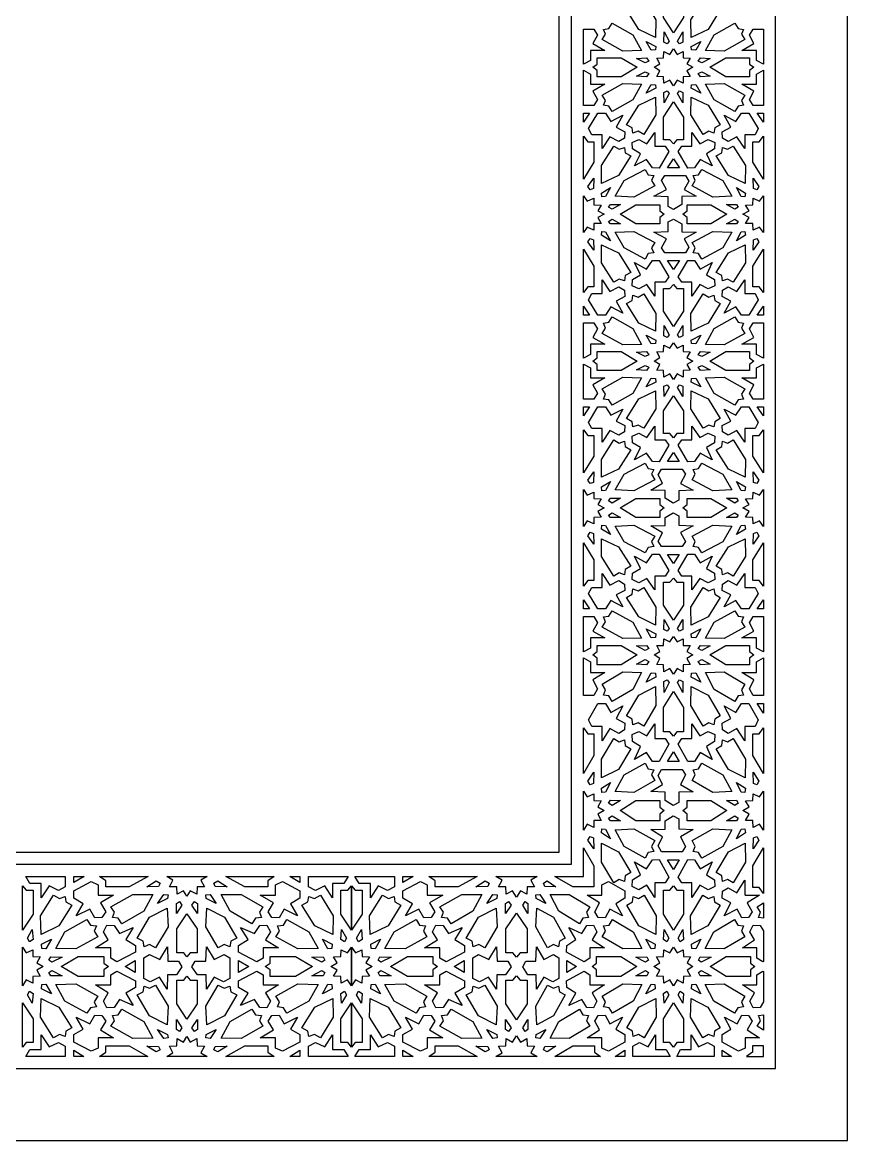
# Model space of a CAD drawing. Extents: x -275 to 275, y -935 to 935.
# Drawn here: x -68.5 to 275, y -935 to -469.7 of the extents above; entities that cross this region are included whole.
import ezdxf

# ---------------------------------------------------------------- set-up
doc = ezdxf.new("R2010")
doc.units = 0
doc.layers.add('LAYER_1', color=18, linetype='CONTINUOUS')
doc.layers.add('LAYER_2', color=4, linetype='CONTINUOUS')

msp = doc.modelspace()

# ---------------------------------------------------------------- linework, layer by layer
at = {"layer": 'LAYER_1'}
for points in [[(-275, -935), (275, -935), (275, 935), (-275, 935)], [(195.22, -468.55), (195.06, -475.99), (188.11, -472.6), (183.02, -464.46), (185.34, -463.14), (185.64, -460.95), (187.81, -461.74), (190.12, -460.42)], [(203.94, -458.2), (206.64, -458.2), (206.64, -467.68), (202.5, -473.98), (198.36, -467.68), (198.36, -458.2), (201.06, -458.2), (202.5, -456.47)], [(217.19, -461.74), (219.36, -460.95), (219.66, -463.14), (221.98, -464.46), (216.89, -472.6), (209.94, -475.99), (209.78, -468.55), (214.88, -460.42)], [(170.84, -475.02), (169, -478.51), (173.99, -481.37), (167.94, -481.37), (167.94, -485.58), (165.01, -487.13), (165.01, -472.47), (169.38, -472.47)], [(185.56, -474.83), (189.17, -481.42), (181.38, -481.64), (172.8, -476.85), (174.16, -474.63), (173.32, -472.57), (175.62, -472.26), (176.98, -470.04)], [(200.75, -477.45), (199.94, -478.54), (198.55, -477.88), (198.63, -473.64)], [(206.45, -477.88), (205.06, -478.54), (204.25, -477.45), (206.37, -473.64)], [(229.38, -472.26), (231.68, -472.57), (230.84, -474.63), (232.2, -476.85), (223.62, -481.64), (215.83, -481.42), (219.44, -474.83), (228.02, -470.04)], [(239.99, -487.13), (237.06, -485.58), (237.06, -481.37), (231.01, -481.37), (236, -478.51), (234.16, -475.02), (235.62, -472.47), (239.99, -472.47)], [(195.1, -479.65), (194.98, -481.13), (193.19, -481.25), (191.15, -477.6)], [(211.81, -481.25), (210.02, -481.13), (209.9, -479.65), (213.85, -477.6)], [(204.01, -483.02), (206.51, -481.75), (206.61, -484.46), (209.45, -484.55), (208.12, -486.94), (210.52, -488.37), (208.12, -489.8), (209.45, -492.2), (206.61, -492.29), (206.51, -495), (204.01, -493.72), (202.5, -496.02), (200.99, -493.72), (198.49, -495), (198.39, -492.29), (195.55, -492.2), (196.88, -489.8), (194.48, -488.37), (196.88, -486.94), (195.55, -484.55), (198.39, -484.46), (198.49, -481.75), (200.99, -483.02), (202.5, -480.73)], [(187.33, -488.37), (180.73, -492.31), (170.79, -492.31), (170.79, -489.74), (168.99, -488.37), (170.79, -487.01), (170.79, -484.44), (180.73, -484.44)], [(192.2, -485.78), (190.67, -486.51), (187.18, -484.7), (191.22, -484.43)], [(217.82, -484.7), (214.33, -486.51), (212.8, -485.78), (213.78, -484.43)], [(234.21, -487.01), (236.01, -488.37), (234.21, -489.74), (234.21, -492.31), (224.27, -492.31), (217.67, -488.37), (224.27, -484.44), (234.21, -484.44)], [(167.94, -491.17), (167.94, -495.38), (173.99, -495.38), (169, -498.24), (170.84, -501.73), (169.38, -504.28), (165.01, -504.28), (165.01, -489.62)], [(192.2, -490.97), (191.22, -492.32), (187.18, -492.05), (190.67, -490.24)], [(217.82, -492.05), (213.78, -492.32), (212.8, -490.97), (214.33, -490.24)], [(239.99, -504.28), (235.62, -504.28), (234.16, -501.73), (236, -498.24), (231.01, -495.38), (237.06, -495.38), (237.06, -491.17), (239.99, -489.62)], [(189.17, -495.33), (185.56, -501.92), (176.98, -506.71), (175.62, -504.49), (173.32, -504.18), (174.16, -502.12), (172.8, -499.9), (181.38, -495.11)], [(194.98, -495.62), (195.1, -497.1), (191.15, -499.15), (193.19, -495.5)], [(213.85, -499.15), (209.9, -497.1), (210.02, -495.62), (211.81, -495.5)], [(232.2, -499.9), (230.84, -502.12), (231.68, -504.18), (229.38, -504.49), (228.02, -506.71), (219.44, -501.92), (215.83, -495.33), (223.62, -495.11)], [(195.22, -508.2), (190.12, -516.33), (187.81, -515.01), (185.64, -515.8), (185.34, -513.61), (183.02, -512.29), (188.11, -504.15), (195.06, -500.76)], [(200.75, -499.3), (198.63, -503.11), (198.55, -498.87), (199.94, -498.21)], [(206.45, -498.87), (206.37, -503.11), (204.25, -499.3), (205.06, -498.21)], [(216.89, -504.15), (221.98, -512.29), (219.66, -513.61), (219.36, -515.8), (217.19, -515.01), (214.88, -516.33), (209.78, -508.2), (209.94, -500.76)], [(206.64, -509.07), (206.64, -518.55), (203.94, -518.55), (202.5, -520.28), (201.06, -518.55), (198.36, -518.55), (198.36, -509.07), (202.5, -502.77)], [(165.01, -511.21), (165.01, -507.45), (167.6, -507.45)], [(176.47, -510.94), (181.46, -508.33), (178.61, -513.34), (182.22, -515.17), (182.09, -517.84), (179.77, -519.26), (176.06, -517.31), (172.85, -522.16), (172.85, -516.45), (168.51, -516.45), (167.18, -513.87), (171.07, -507.45), (174.15, -507.45)], [(237.82, -513.87), (236.49, -516.45), (232.15, -516.45), (232.15, -522.16), (228.94, -517.31), (225.23, -519.26), (222.91, -517.84), (222.78, -515.17), (226.39, -513.34), (223.54, -508.33), (228.53, -510.94), (230.85, -507.45), (233.93, -507.45)], [(239.99, -511.21), (237.4, -507.45), (239.99, -507.45)], [(194.81, -521.14), (199.07, -521.14), (200.58, -523.4), (196.57, -530.28), (193.72, -530.23), (191.34, -526.67), (186.33, -529.41), (188.73, -524.31), (185.46, -522.35), (185.34, -519.67), (188.05, -518.4), (191.48, -520.2), (194.81, -515.44)], [(213.52, -520.2), (216.95, -518.4), (219.66, -519.67), (219.54, -522.35), (216.27, -524.31), (218.67, -529.41), (213.66, -526.67), (211.28, -530.23), (208.43, -530.28), (204.42, -523.4), (205.93, -521.14), (210.19, -521.14), (210.19, -515.44)], [(166.85, -519.33), (169.4, -519.33), (169.4, -527.9), (165.01, -534.91), (165.01, -516.96)], [(179.95, -522.49), (182.12, -521.72), (182.41, -523.91), (184.72, -525.25), (179.56, -533.35), (172.59, -536.69), (172.49, -529.26), (177.64, -521.15)], [(232.51, -529.26), (232.41, -536.69), (225.44, -533.35), (220.28, -525.25), (222.59, -523.91), (222.88, -521.72), (225.05, -522.49), (227.36, -521.15)], [(239.99, -534.91), (235.6, -527.9), (235.6, -519.33), (238.15, -519.33), (239.99, -516.96)], [(205, -530.16), (200.06, -530.16), (202.5, -526.43)], [(169.19, -538.83), (167.8, -539.38), (166.93, -537.92), (169.3, -534.46)], [(192.01, -533.09), (194.29, -533.44), (193.41, -535.48), (194.72, -537.73), (186.04, -542.35), (178.26, -541.97), (182.01, -535.46), (190.69, -530.84)], [(208.89, -535.74), (207, -539.18), (211.94, -542.04), (205.96, -542.18), (205.94, -545.45), (202.59, -547.48), (200.31, -546.25), (200.26, -542.3), (194.36, -542.06), (199.56, -539.25), (197.49, -535.47), (198.93, -533.38), (207.53, -533.38)], [(222.99, -535.46), (226.74, -541.97), (218.96, -542.35), (210.28, -537.73), (211.59, -535.48), (210.71, -533.44), (212.99, -533.09), (214.31, -530.84)], [(238.07, -537.92), (237.2, -539.38), (235.81, -538.83), (235.7, -534.46)], [(174.25, -542.18), (172.76, -542.33), (172.58, -540.73), (176.27, -538.45)], [(232.42, -540.73), (232.24, -542.33), (230.75, -542.18), (228.73, -538.45)], [(166.62, -544.14), (169.31, -542.87), (169.42, -545.57), (172.47, -545.67), (171.04, -548.06), (173.62, -549.49), (171.04, -550.92), (172.47, -553.31), (169.42, -553.41), (169.31, -556.11), (166.62, -554.84), (165, -557.14), (165, -549.49), (165, -549.49), (165, -549.49), (165, -541.84)], [(240, -549.49), (240, -549.49), (240, -549.49), (240, -557.14), (238.38, -554.84), (235.69, -556.11), (235.58, -553.41), (232.53, -553.31), (233.96, -550.92), (231.38, -549.49), (233.96, -548.06), (232.53, -545.67), (235.58, -545.57), (235.69, -542.87), (238.38, -544.14), (240, -541.84)], [(180.44, -545.46), (176.97, -547.46), (175.51, -546.51), (176.28, -545.45)], [(196.84, -548.12), (198.65, -549.49), (196.84, -550.86), (196.84, -553.44), (186.9, -553.44), (180.29, -549.49), (180.29, -549.49), (180.29, -549.49), (186.9, -545.54), (196.84, -545.54)], [(224.71, -549.49), (224.71, -549.49), (224.71, -549.49), (218.1, -553.44), (208.16, -553.44), (208.16, -550.86), (206.35, -549.49), (208.16, -548.12), (208.16, -545.54), (218.1, -545.54)], [(229.49, -546.51), (228.03, -547.46), (224.56, -545.46), (228.72, -545.45)], [(180.44, -553.52), (176.28, -553.53), (175.51, -552.47), (176.97, -551.52)], [(205.94, -553.53), (205.96, -556.8), (211.94, -556.94), (207, -559.8), (208.89, -563.24), (207.53, -565.6), (198.93, -565.6), (197.49, -563.51), (199.56, -559.73), (194.36, -556.92), (200.26, -556.68), (200.31, -552.73), (202.59, -551.5)], [(229.49, -552.47), (228.72, -553.53), (224.56, -553.52), (228.03, -551.52)], [(174.25, -556.8), (176.27, -560.53), (172.58, -558.25), (172.76, -556.65)], [(194.72, -561.25), (193.41, -563.5), (194.29, -565.54), (192.01, -565.89), (190.69, -568.14), (182.01, -563.52), (178.26, -557.01), (186.04, -556.63)], [(226.74, -557.01), (222.99, -563.52), (214.31, -568.14), (212.99, -565.89), (210.71, -565.54), (211.59, -563.5), (210.28, -561.25), (218.96, -556.63)], [(232.42, -558.25), (228.73, -560.53), (230.75, -556.8), (232.24, -556.65)], [(169.19, -560.15), (169.3, -564.52), (166.93, -561.06), (167.8, -559.6)], [(179.56, -565.63), (184.72, -573.73), (182.41, -575.07), (182.12, -577.26), (179.95, -576.49), (177.64, -577.83), (172.49, -569.72), (172.59, -562.29)], [(232.51, -569.72), (227.36, -577.83), (225.05, -576.49), (222.88, -577.26), (222.59, -575.07), (220.28, -573.73), (225.44, -565.63), (232.41, -562.29)], [(238.07, -561.06), (235.7, -564.52), (235.81, -560.15), (237.2, -559.6)], [(169.4, -571.08), (169.4, -579.65), (166.85, -579.65), (165.01, -582.02), (165.01, -564.07)], [(239.99, -582.02), (238.15, -579.65), (235.6, -579.65), (235.6, -571.08), (239.99, -564.07)], [(200.58, -575.58), (199.07, -577.84), (194.81, -577.84), (194.81, -583.54), (191.48, -578.78), (188.05, -580.58), (185.34, -579.31), (185.46, -576.63), (188.73, -574.67), (186.33, -569.57), (191.34, -572.31), (193.72, -568.75), (196.57, -568.7)], [(202.5, -572.55), (200.06, -568.82), (205, -568.82)], [(211.28, -568.75), (213.66, -572.31), (218.67, -569.57), (216.27, -574.67), (219.54, -576.63), (219.66, -579.31), (216.95, -580.58), (213.52, -578.78), (210.19, -583.54), (210.19, -577.84), (205.93, -577.84), (204.42, -575.58), (208.43, -568.7)], [(176.06, -581.67), (179.77, -579.72), (182.09, -581.14), (182.22, -583.81), (178.61, -585.64), (181.46, -590.65), (176.47, -588.04), (174.15, -591.53), (171.07, -591.53), (167.18, -585.11), (168.51, -582.53), (172.85, -582.53), (172.85, -576.82)], [(232.15, -582.53), (236.49, -582.53), (237.82, -585.11), (233.93, -591.53), (230.85, -591.53), (228.53, -588.04), (223.54, -590.65), (226.39, -585.64), (222.78, -583.81), (222.91, -581.14), (225.23, -579.72), (228.94, -581.67), (232.15, -576.82)], [(203.94, -580.43), (206.64, -580.43), (206.64, -589.91), (202.5, -596.21), (198.36, -589.91), (198.36, -580.43), (201.06, -580.43), (202.5, -578.7)], [(195.22, -590.78), (195.06, -598.22), (188.11, -594.83), (183.02, -586.69), (185.34, -585.37), (185.64, -583.18), (187.81, -583.97), (190.12, -582.65)], [(217.19, -583.97), (219.36, -583.18), (219.66, -585.37), (221.98, -586.69), (216.89, -594.83), (209.94, -598.22), (209.78, -590.78), (214.88, -582.65)], [(167.6, -591.53), (165.01, -591.53), (165.01, -587.77)], [(239.99, -591.53), (237.4, -591.53), (239.99, -587.77)], [(170.84, -597.25), (169, -600.74), (173.99, -603.6), (167.94, -603.6), (167.94, -607.81), (165.01, -609.36), (165.01, -594.7), (169.38, -594.7)], [(185.56, -597.06), (189.17, -603.65), (181.38, -603.87), (172.8, -599.08), (174.16, -596.86), (173.32, -594.8), (175.62, -594.49), (176.98, -592.27)], [(229.38, -594.49), (231.68, -594.8), (230.84, -596.86), (232.2, -599.08), (223.62, -603.87), (215.83, -603.65), (219.44, -597.06), (228.02, -592.27)], [(239.99, -609.36), (237.06, -607.81), (237.06, -603.6), (231.01, -603.6), (236, -600.74), (234.16, -597.25), (235.62, -594.7), (239.99, -594.7)], [(195.1, -601.88), (194.98, -603.36), (193.19, -603.48), (191.15, -599.83)], [(200.75, -599.68), (199.94, -600.77), (198.55, -600.11), (198.63, -595.87)], [(206.45, -600.11), (205.06, -600.77), (204.25, -599.68), (206.37, -595.87)], [(211.81, -603.48), (210.02, -603.36), (209.9, -601.88), (213.85, -599.83)], [(204.01, -605.26), (206.51, -603.98), (206.61, -606.69), (209.45, -606.78), (208.12, -609.18), (210.53, -610.61), (210.53, -610.61), (208.12, -612.05), (209.45, -614.44), (206.61, -614.53), (206.51, -617.24), (204.01, -615.97), (202.5, -618.26), (200.99, -615.97), (198.49, -617.24), (198.39, -614.53), (195.55, -614.44), (196.88, -612.05), (194.47, -610.61), (194.47, -610.61), (196.88, -609.18), (195.55, -606.78), (198.39, -606.69), (198.49, -603.98), (200.99, -605.26), (202.5, -602.96)], [(187.34, -610.61), (180.73, -614.55), (170.79, -614.55), (170.79, -611.98), (168.98, -610.61), (168.98, -610.61), (170.79, -609.24), (170.79, -606.67), (180.73, -606.67)], [(192.2, -608.01), (190.67, -608.74), (187.18, -606.93), (191.22, -606.66)], [(217.82, -606.93), (214.33, -608.74), (212.8, -608.01), (213.78, -606.66)], [(234.21, -609.24), (236.02, -610.61), (236.02, -610.61), (234.21, -611.98), (234.21, -614.55), (224.27, -614.55), (217.66, -610.61), (224.27, -606.67), (234.21, -606.67)], [(167.94, -613.41), (167.94, -617.62), (173.99, -617.62), (169, -620.48), (170.84, -623.97), (169.38, -626.52), (165.01, -626.52), (165.01, -611.86)], [(192.2, -613.21), (191.22, -614.56), (187.18, -614.29), (190.67, -612.48)], [(217.82, -614.29), (213.78, -614.56), (212.8, -613.21), (214.33, -612.48)], [(239.99, -626.52), (235.62, -626.52), (234.16, -623.97), (236, -620.48), (231.01, -617.62), (237.06, -617.62), (237.06, -613.41), (239.99, -611.86)], [(189.17, -617.57), (185.56, -624.16), (176.98, -628.95), (175.62, -626.73), (173.32, -626.42), (174.16, -624.36), (172.8, -622.14), (181.38, -617.35)], [(194.98, -617.86), (195.1, -619.34), (191.15, -621.39), (193.19, -617.74)], [(213.85, -621.39), (209.9, -619.34), (210.02, -617.86), (211.81, -617.74)], [(232.2, -622.14), (230.84, -624.36), (231.68, -626.42), (229.38, -626.73), (228.02, -628.95), (219.44, -624.16), (215.83, -617.57), (223.62, -617.35)], [(195.22, -630.44), (190.12, -638.57), (187.81, -637.25), (185.64, -638.04), (185.34, -635.85), (183.02, -634.53), (188.11, -626.39), (195.06, -623)], [(200.75, -621.54), (198.63, -625.35), (198.55, -621.11), (199.94, -620.45)], [(206.45, -621.11), (206.37, -625.35), (204.25, -621.54), (205.06, -620.45)], [(216.89, -626.39), (221.98, -634.53), (219.66, -635.85), (219.36, -638.04), (217.19, -637.25), (214.88, -638.57), (209.78, -630.44), (209.94, -623)], [(206.64, -631.31), (206.64, -640.79), (203.94, -640.79), (202.5, -642.52), (201.06, -640.79), (198.36, -640.79), (198.36, -631.31), (202.5, -625.01)], [(165.01, -633.45), (165.01, -629.69), (167.6, -629.69)], [(176.47, -633.18), (181.46, -630.57), (178.61, -635.59), (182.22, -637.41), (182.09, -640.08), (179.77, -641.5), (176.06, -639.55), (172.85, -644.4), (172.85, -638.69), (168.51, -638.69), (167.18, -636.12), (171.07, -629.69), (174.15, -629.69)], [(237.82, -636.12), (236.49, -638.69), (232.15, -638.69), (232.15, -644.4), (228.94, -639.55), (225.23, -641.5), (222.91, -640.08), (222.78, -637.41), (226.39, -635.59), (223.54, -630.57), (228.53, -633.18), (230.85, -629.69), (233.93, -629.69)], [(239.99, -633.45), (237.4, -629.69), (239.99, -629.69)], [(166.85, -641.57), (169.4, -641.57), (169.4, -650.14), (165.01, -657.16), (165.01, -639.2)], [(194.81, -643.38), (199.07, -643.38), (200.58, -645.64), (196.57, -652.52), (193.72, -652.47), (191.34, -648.92), (186.33, -651.65), (188.73, -646.55), (185.46, -644.59), (185.34, -641.91), (188.05, -640.64), (191.48, -642.44), (194.81, -637.68)], [(213.52, -642.44), (216.95, -640.64), (219.66, -641.91), (219.54, -644.59), (216.27, -646.55), (218.67, -651.65), (213.66, -648.92), (211.28, -652.47), (208.43, -652.52), (204.42, -645.64), (205.93, -643.38), (210.19, -643.38), (210.19, -637.68)], [(239.99, -657.16), (235.6, -650.14), (235.6, -641.57), (238.15, -641.57), (239.99, -639.2)], [(179.95, -644.73), (182.12, -643.96), (182.41, -646.15), (184.72, -647.49), (179.56, -655.59), (172.59, -658.93), (172.49, -651.5), (177.64, -643.39)], [(232.51, -651.5), (232.41, -658.93), (225.44, -655.59), (220.28, -647.49), (222.59, -646.15), (222.88, -643.96), (225.05, -644.73), (227.36, -643.39)], [(204.94, -652.4), (200, -652.4), (202.5, -648.68)], [(192.01, -655.33), (194.29, -655.68), (193.41, -657.72), (194.72, -659.97), (186.04, -664.59), (178.26, -664.21), (182.01, -657.7), (190.69, -653.08)], [(207.51, -657.71), (205.44, -661.49), (210.64, -664.3), (204.74, -664.54), (204.69, -668.49), (202.41, -669.72), (199.06, -667.69), (199.04, -664.42), (193.06, -664.28), (198, -661.42), (196.11, -657.98), (197.47, -655.62), (206.07, -655.62)], [(222.99, -657.7), (226.74, -664.21), (218.96, -664.59), (210.28, -659.97), (211.59, -657.72), (210.71, -655.68), (212.99, -655.33), (214.31, -653.08)], [(169.19, -661.07), (167.8, -661.62), (166.93, -660.16), (169.3, -656.7)], [(174.25, -664.43), (172.76, -664.57), (172.58, -662.98), (176.27, -660.69)], [(232.42, -662.98), (232.24, -664.57), (230.75, -664.43), (228.73, -660.69)], [(238.07, -660.16), (237.2, -661.62), (235.81, -661.07), (235.7, -656.7)], [(166.62, -666.38), (169.31, -665.11), (169.42, -667.81), (172.47, -667.91), (171.04, -670.3), (173.62, -671.73), (171.04, -673.16), (172.47, -675.55), (169.42, -675.65), (169.31, -678.36), (166.62, -677.08), (165, -679.38), (165, -671.73), (165, -671.73), (165, -671.73), (165, -664.08)], [(240, -671.73), (240, -671.73), (240, -671.73), (240, -671.73), (240, -679.38), (238.38, -677.08), (235.69, -678.36), (235.58, -675.65), (232.53, -675.55), (233.96, -673.16), (231.38, -671.73), (233.96, -670.3), (232.53, -667.91), (235.58, -667.81), (235.69, -665.11), (238.38, -666.38), (240, -664.08)], [(180.44, -667.7), (176.97, -669.7), (175.51, -668.75), (176.28, -667.69)], [(196.84, -670.36), (198.65, -671.73), (196.84, -673.1), (196.84, -675.68), (186.9, -675.68), (180.29, -671.73), (180.29, -671.73), (180.29, -671.73), (186.9, -667.79), (196.84, -667.79)], [(224.71, -671.73), (224.71, -671.73), (224.71, -671.73), (218.1, -675.68), (208.16, -675.68), (208.16, -673.1), (206.35, -671.73), (208.16, -670.36), (208.16, -667.79), (218.1, -667.79)], [(229.49, -668.75), (228.03, -669.7), (224.56, -667.7), (228.72, -667.69)], [(180.44, -675.76), (176.28, -675.77), (175.51, -674.71), (176.97, -673.76)], [(204.69, -674.97), (204.74, -678.92), (210.64, -679.16), (205.44, -681.97), (207.51, -685.75), (206.07, -687.84), (197.47, -687.84), (196.11, -685.49), (198, -682.05), (193.06, -679.18), (199.04, -679.04), (199.06, -675.77), (202.41, -673.74)], [(229.49, -674.71), (228.72, -675.77), (224.56, -675.76), (228.03, -673.76)], [(174.25, -679.04), (176.27, -682.77), (172.58, -680.49), (172.76, -678.89)], [(194.72, -683.49), (193.41, -685.74), (194.29, -687.78), (192.01, -688.13), (190.69, -690.38), (182.01, -685.76), (178.26, -679.25), (186.04, -678.87)], [(226.74, -679.25), (222.99, -685.76), (214.31, -690.38), (212.99, -688.13), (210.71, -687.78), (211.59, -685.74), (210.28, -683.49), (218.96, -678.87)], [(232.42, -680.49), (228.73, -682.77), (230.75, -679.04), (232.24, -678.89)], [(169.19, -682.39), (169.3, -686.76), (166.93, -683.3), (167.8, -681.84)], [(238.07, -683.3), (235.7, -686.76), (235.81, -682.39), (237.2, -681.84)], [(169.4, -693.33), (169.4, -701.89), (166.85, -701.89), (165.01, -704.26), (165.01, -686.31)], [(179.56, -687.87), (184.72, -695.98), (182.41, -697.31), (182.12, -699.5), (179.95, -698.73), (177.64, -700.07), (172.49, -691.97), (172.59, -684.53)], [(232.51, -691.97), (227.36, -700.07), (225.05, -698.73), (222.88, -699.5), (222.59, -697.31), (220.28, -695.98), (225.44, -687.87), (232.41, -684.53)], [(239.99, -704.26), (238.15, -701.89), (235.6, -701.89), (235.6, -693.33), (239.99, -686.31)], [(200.58, -697.82), (199.07, -700.08), (194.81, -700.08), (194.81, -705.78), (191.48, -701.02), (188.05, -702.83), (185.34, -701.55), (185.46, -698.87), (188.73, -696.91), (186.33, -691.81), (191.34, -694.55), (193.72, -690.99), (196.57, -690.94)], [(202.5, -694.79), (200, -691.06), (204.94, -691.06)], [(211.28, -690.99), (213.66, -694.55), (218.67, -691.81), (216.27, -696.91), (219.54, -698.87), (219.66, -701.55), (216.95, -702.83), (213.52, -701.02), (210.19, -705.78), (210.19, -700.08), (205.93, -700.08), (204.42, -697.82), (208.43, -690.94)], [(176.06, -703.91), (179.77, -701.96), (182.09, -703.38), (182.22, -706.05), (178.61, -707.88), (181.46, -712.89), (176.47, -710.28), (174.15, -713.77), (171.07, -713.77), (167.18, -707.35), (168.51, -704.77), (172.85, -704.77), (172.85, -699.06)], [(203.94, -702.67), (206.64, -702.67), (206.64, -712.15), (202.5, -718.45), (198.36, -712.15), (198.36, -702.67), (201.06, -702.67), (202.5, -700.94)], [(232.15, -704.77), (236.49, -704.77), (237.82, -707.35), (233.93, -713.77), (230.85, -713.77), (228.53, -710.28), (223.54, -712.89), (226.39, -707.88), (222.78, -706.05), (222.91, -703.38), (225.23, -701.96), (228.94, -703.91), (232.15, -699.06)], [(195.22, -713.03), (195.06, -720.46), (188.11, -717.07), (183.02, -708.93), (185.34, -707.62), (185.64, -705.43), (187.81, -706.21), (190.12, -704.89)], [(217.19, -706.21), (219.36, -705.43), (219.66, -707.62), (221.98, -708.93), (216.89, -717.07), (209.94, -720.46), (209.78, -713.03), (214.88, -704.89)], [(167.6, -713.77), (165.01, -713.77), (165.01, -710.01)], [(239.99, -713.77), (237.4, -713.77), (239.99, -710.01)], [(185.56, -719.3), (189.17, -725.89), (181.38, -726.11), (172.8, -721.32), (174.16, -719.1), (173.32, -717.04), (175.62, -716.73), (176.98, -714.51)], [(229.38, -716.73), (231.68, -717.04), (230.84, -719.1), (232.2, -721.32), (223.62, -726.11), (215.83, -725.89), (219.44, -719.3), (228.02, -714.51)], [(170.84, -719.49), (169, -722.98), (173.99, -725.84), (167.94, -725.84), (167.94, -730.05), (165.01, -731.6), (165.01, -716.94), (169.38, -716.94)], [(200.75, -721.92), (199.94, -723.01), (198.55, -722.35), (198.63, -718.11)], [(206.45, -722.35), (205.06, -723.01), (204.25, -721.92), (206.37, -718.11)], [(239.99, -731.6), (237.06, -730.05), (237.06, -725.84), (231.01, -725.84), (236, -722.98), (234.16, -719.49), (235.62, -716.94), (239.99, -716.94)], [(195.1, -724.12), (194.98, -725.6), (193.19, -725.72), (191.15, -722.07)], [(204.01, -727.5), (206.51, -726.22), (206.61, -728.93), (209.45, -729.02), (208.12, -731.42), (210.51, -732.84), (208.12, -734.36), (209.45, -736.89), (206.61, -736.99), (206.51, -739.87), (204.01, -738.52), (202.5, -740.95), (200.99, -738.52), (198.49, -739.87), (198.39, -736.99), (195.55, -736.89), (196.88, -734.36), (194.49, -732.84), (196.88, -731.42), (195.55, -729.02), (198.39, -728.93), (198.49, -726.22), (200.99, -727.5), (202.5, -725.2)], [(211.81, -725.72), (210.02, -725.6), (209.9, -724.12), (213.85, -722.07)], [(187.33, -732.84), (180.73, -737.02), (170.79, -737.02), (170.79, -734.29), (168.99, -732.84), (170.79, -731.48), (170.79, -728.91), (180.73, -728.91)], [(192.2, -730.25), (190.67, -730.99), (187.18, -729.17), (191.22, -728.9)], [(217.82, -729.17), (214.33, -730.99), (212.8, -730.25), (213.78, -728.9)], [(234.21, -731.48), (236.01, -732.84), (234.21, -734.29), (234.21, -737.02), (224.27, -737.02), (217.67, -732.84), (224.27, -728.91), (234.21, -728.91)], [(167.94, -735.81), (167.94, -740.27), (173.99, -740.27), (169, -743.31), (170.84, -747.01), (169.38, -749.71), (165.01, -749.71), (165.01, -734.16)], [(192.2, -735.59), (191.22, -737.03), (187.18, -736.74), (190.67, -734.81)], [(217.82, -736.74), (213.78, -737.03), (212.8, -735.59), (214.33, -734.81)], [(239.99, -749.71), (235.62, -749.71), (234.16, -747.01), (236, -743.31), (231.01, -740.27), (237.06, -740.27), (237.06, -735.81), (239.99, -734.16)], [(189.17, -740.22), (185.56, -747.21), (176.98, -752.29), (175.62, -749.94), (173.32, -749.61), (174.16, -747.43), (172.8, -745.07), (181.38, -739.99)], [(194.98, -740.52), (195.1, -742.1), (191.15, -744.27), (193.19, -740.4)], [(200.75, -744.43), (198.63, -748.47), (198.55, -743.97), (199.94, -743.28)], [(206.45, -743.97), (206.37, -748.47), (204.25, -744.43), (205.06, -743.28)], [(213.85, -744.27), (209.9, -742.1), (210.02, -740.52), (211.81, -740.4)], [(232.2, -745.07), (230.84, -747.43), (231.68, -749.61), (229.38, -749.94), (228.02, -752.29), (219.44, -747.21), (215.83, -740.22), (223.62, -739.99)], [(195.22, -753.87), (190.12, -762.5), (187.81, -761.1), (185.64, -761.93), (185.34, -759.61), (183.02, -758.21), (188.11, -749.58), (195.06, -745.98)], [(206.64, -754.8), (206.64, -764.85), (203.94, -764.85), (202.5, -766.69), (201.06, -764.85), (198.36, -764.85), (198.36, -754.8), (202.5, -748.12)], [(216.89, -749.58), (221.98, -758.21), (219.66, -759.61), (219.36, -761.93), (217.19, -761.1), (214.88, -762.5), (209.78, -753.87), (209.94, -745.98)], [(176.47, -756.78), (181.46, -754.01), (178.61, -759.33), (182.22, -761.27), (182.09, -764.1), (179.77, -765.61), (176.06, -763.54), (172.85, -768.68), (172.85, -762.63), (168.51, -762.63), (167.18, -759.89), (171.07, -753.08), (174.15, -753.08)], [(237.82, -759.89), (236.49, -762.63), (232.15, -762.63), (232.15, -768.68), (228.94, -763.54), (225.23, -765.61), (222.91, -764.1), (222.78, -761.27), (226.39, -759.33), (223.54, -754.01), (228.53, -756.78), (230.85, -753.08), (233.93, -753.08)], [(239.99, -757.07), (237.4, -753.08), (239.99, -753.08)], [(194.81, -767.6), (199.07, -767.6), (200.58, -770), (196.57, -777.29), (193.72, -777.24), (191.34, -773.47), (186.33, -776.38), (188.73, -770.97), (185.46, -768.89), (185.34, -766.04), (188.05, -764.69), (191.48, -766.6), (194.81, -761.55)], [(213.52, -766.6), (216.95, -764.69), (219.66, -766.04), (219.54, -768.89), (216.27, -770.97), (218.67, -776.38), (213.66, -773.47), (211.28, -777.24), (208.43, -777.29), (204.42, -770), (205.93, -767.6), (210.19, -767.6), (210.19, -761.55)], [(166.85, -765.69), (169.4, -765.69), (169.4, -774.77), (165.01, -782.22), (165.01, -763.17)], [(179.95, -769.03), (182.12, -768.22), (182.41, -770.54), (184.72, -771.96), (179.56, -780.55), (172.59, -784.1), (172.49, -776.21), (177.64, -767.62)], [(232.51, -776.21), (232.41, -784.1), (225.44, -780.55), (220.28, -771.96), (222.59, -770.54), (222.88, -768.22), (225.05, -769.03), (227.36, -767.62)], [(239.99, -782.22), (235.6, -774.77), (235.6, -765.69), (238.15, -765.69), (239.99, -763.17)], [(204.94, -777.17), (200, -777.17), (202.5, -773.22)], [(169.19, -786.37), (167.8, -786.96), (166.93, -785.4), (169.3, -781.73)], [(192.01, -780.28), (194.29, -780.65), (193.41, -782.82), (194.72, -785.2), (186.04, -790.1), (178.26, -789.7), (182.01, -782.79), (190.69, -777.89)], [(207.51, -782.81), (205.44, -786.81), (210.64, -789.8), (204.74, -790.05), (204.69, -794.25), (202.41, -795.55), (199.06, -793.4), (199.04, -789.93), (193.06, -789.77), (198, -786.74), (196.11, -783.09), (197.47, -780.59), (206.07, -780.59)], [(222.99, -782.79), (226.74, -789.7), (218.96, -790.1), (210.28, -785.2), (211.59, -782.82), (210.71, -780.65), (212.99, -780.28), (214.31, -777.89)], [(238.07, -785.4), (237.2, -786.96), (235.81, -786.37), (235.7, -781.73)], [(174.25, -789.93), (172.76, -790.08), (172.58, -788.39), (176.27, -785.96)], [(232.42, -788.39), (232.24, -790.08), (230.75, -789.93), (228.73, -785.96)], [(166.62, -792), (169.31, -790.65), (169.42, -793.52), (172.47, -793.62), (171.04, -796.16), (173.62, -797.68), (171.04, -799.2), (172.47, -801.74), (169.42, -801.83), (169.31, -804.71), (166.62, -803.36), (165, -805.8), (165, -797.68), (165, -797.68), (165, -797.68), (165, -789.56)], [(240, -797.68), (240, -797.68), (240, -797.68), (240, -797.68), (240, -805.8), (238.38, -803.36), (235.69, -804.71), (235.58, -801.83), (232.53, -801.74), (233.96, -799.2), (231.38, -797.68), (233.96, -796.16), (232.53, -793.62), (235.58, -793.52), (235.69, -790.65), (238.38, -792), (240, -789.56)], [(180.44, -793.4), (176.97, -795.52), (175.51, -794.52), (176.28, -793.39)], [(196.84, -796.22), (198.65, -797.68), (196.84, -799.13), (196.84, -801.86), (186.9, -801.86), (180.29, -797.68), (180.29, -797.68), (180.29, -797.68), (186.9, -793.49), (196.84, -793.49)], [(224.71, -797.68), (224.71, -797.68), (224.71, -797.68), (218.1, -801.86), (208.16, -801.86), (208.16, -799.13), (206.35, -797.68), (208.16, -796.22), (208.16, -793.49), (218.1, -793.49)], [(229.49, -794.52), (228.03, -795.52), (224.56, -793.4), (228.72, -793.39)], [(180.44, -801.96), (176.28, -801.97), (175.51, -800.84), (176.97, -799.83)], [(204.69, -801.11), (204.74, -805.3), (210.64, -805.56), (205.44, -808.55), (207.51, -812.55), (206.07, -814.77), (197.47, -814.77), (196.11, -812.27), (198, -808.62), (193.06, -805.59), (199.04, -805.43), (199.06, -801.96), (202.41, -799.81)], [(229.49, -800.84), (228.72, -801.97), (224.56, -801.96), (228.03, -799.83)], [(169.19, -808.99), (169.3, -813.63), (166.93, -809.96), (167.8, -808.4)], [(174.25, -805.43), (176.27, -809.39), (172.58, -806.97), (172.76, -805.28)], [(194.72, -810.16), (193.41, -812.54), (194.29, -814.71), (192.01, -815.08), (190.69, -817.46), (182.01, -812.57), (178.26, -805.65), (186.04, -805.26)], [(226.74, -805.65), (222.99, -812.57), (214.31, -817.46), (212.99, -815.08), (210.71, -814.71), (211.59, -812.54), (210.28, -810.16), (218.96, -805.26)], [(232.42, -806.97), (228.73, -809.39), (230.75, -805.43), (232.24, -805.28)], [(238.07, -809.96), (235.7, -813.63), (235.81, -808.99), (237.2, -808.4)], [(169.4, -820.59), (169.4, -829.43), (160.57, -829.43), (153.12, -825.04), (165.01, -825.04), (165.01, -813.14)], [(179.56, -814.81), (184.72, -823.4), (182.41, -824.82), (182.12, -827.14), (179.95, -826.33), (177.64, -827.74), (172.49, -819.15), (172.59, -811.26)], [(232.51, -819.15), (227.36, -827.74), (225.05, -826.33), (222.88, -827.14), (222.59, -824.82), (220.28, -823.4), (225.44, -814.81), (232.41, -811.26)], [(239.99, -832.19), (238.15, -829.67), (235.6, -829.67), (235.6, -820.59), (239.99, -813.14)], [(200.58, -825.36), (199.07, -827.76), (194.81, -827.76), (194.81, -833.81), (191.48, -828.75), (188.05, -830.67), (185.34, -829.31), (185.46, -826.47), (188.73, -824.39), (186.33, -818.98), (191.34, -821.88), (193.72, -818.11), (196.57, -818.06)], [(202.5, -822.14), (200, -818.19), (204.94, -818.19)], [(211.28, -818.11), (213.66, -821.88), (218.67, -818.98), (216.27, -824.39), (219.54, -826.47), (219.66, -829.31), (216.95, -830.67), (213.52, -828.75), (210.19, -833.81), (210.19, -827.76), (205.93, -827.76), (204.42, -825.36), (208.43, -818.06)], [(-50.62, -829.4), (-53.48, -830.87), (-57.4, -829.02), (-60.62, -834.02), (-60.62, -827.96), (-65.35, -827.96), (-67.09, -825.04), (-50.62, -825.04)], [(-47.05, -827.63), (-47.05, -825.04), (-42.83, -825.04)], [(-36.93, -828.53), (-36.93, -832.88), (-30.52, -832.88), (-35.97, -836.09), (-33.78, -839.8), (-35.37, -842.12), (-38.37, -842.24), (-40.43, -838.64), (-46.06, -841.49), (-43.13, -836.49), (-47.05, -834.17), (-47.05, -831.09), (-39.83, -827.21)], [(-24.08, -829.43), (-33.7, -829.43), (-33.7, -826.88), (-36.36, -825.04), (-16.19, -825.04)], [(-11.16, -827.83), (-11.79, -829.22), (-16.7, -829.33), (-12.81, -826.96)], [(5.82, -826.64), (7.25, -829.34), (4.21, -829.44), (4.1, -832.49), (1.42, -831.06), (0, -833.33), (-1.42, -831.06), (-4.1, -832.49), (-4.21, -829.44), (-7.25, -829.34), (-5.82, -826.64), (-8.4, -825.02), (8.4, -825.02)], [(16.7, -829.33), (11.79, -829.22), (11.16, -827.83), (12.81, -826.96)], [(33.7, -826.88), (33.7, -829.43), (24.08, -829.43), (16.19, -825.04), (36.36, -825.04)], [(47.05, -831.09), (47.05, -834.17), (43.13, -836.49), (46.06, -841.49), (40.43, -838.64), (38.37, -842.24), (35.37, -842.12), (33.78, -839.8), (35.97, -836.09), (30.52, -832.88), (36.93, -832.88), (36.93, -828.53), (39.83, -827.21)], [(47.05, -827.63), (42.83, -825.04), (47.05, -825.04)], [(65.35, -827.96), (60.62, -827.96), (60.62, -834.02), (57.4, -829.02), (53.48, -830.87), (50.62, -829.4), (50.62, -825.04), (67.09, -825.04)], [(86.36, -829.4), (83.5, -830.87), (79.58, -829.02), (76.36, -834.02), (76.36, -827.96), (71.63, -827.96), (69.89, -825.04), (86.36, -825.04)], [(89.93, -827.63), (89.93, -825.04), (94.16, -825.04)], [(100.05, -828.53), (100.05, -832.88), (106.46, -832.88), (101.01, -836.09), (103.2, -839.8), (101.61, -842.12), (98.61, -842.24), (96.55, -838.64), (90.92, -841.49), (93.85, -836.49), (89.93, -834.17), (89.93, -831.09), (97.15, -827.21)], [(112.91, -829.43), (103.28, -829.43), (103.28, -826.88), (100.62, -825.04), (120.79, -825.04)], [(125.82, -827.83), (125.19, -829.22), (120.28, -829.33), (124.17, -826.96)], [(137.18, -825.02), (145.77, -825.02), (143.19, -826.64), (144.62, -829.34), (141.58, -829.44), (141.47, -832.49), (138.79, -831.06), (137.18, -833.64), (135.57, -831.06), (132.88, -832.49), (132.77, -829.44), (129.73, -829.34), (131.16, -826.64), (128.58, -825.02), (137.18, -825.02), (137.18, -825.02)], [(153.6, -829.33), (148.97, -829.22), (148.38, -827.83), (149.93, -826.96)], [(182.26, -831.09), (182.26, -834.17), (178.56, -836.49), (181.32, -841.49), (176, -838.64), (174.07, -842.24), (171.23, -842.12), (169.73, -839.8), (171.79, -836.09), (166.65, -832.88), (172.71, -832.88), (172.71, -828.53), (175.44, -827.21)], [(232.15, -832.73), (232.3, -832.73), (232.3, -832.88), (238.35, -832.88), (233.21, -836.09), (235.28, -839.8), (233.77, -842.12), (230.94, -842.24), (229, -838.64), (223.61, -841.42), (226.39, -836.03), (222.78, -834.09), (222.91, -831.25), (225.23, -829.75), (228.94, -831.82), (232.15, -826.68)], [(-66.96, -830.82), (-64.06, -830.82), (-64.06, -840.76), (-68.49, -847.36), (-68.49, -829.01)], [(-53.04, -834.19), (-50.73, -833.35), (-50.38, -835.64), (-47.89, -837.01), (-53.27, -845.58), (-60.67, -849.2), (-60.92, -841.4), (-55.54, -832.83)], [(-14.19, -832.62), (-17.95, -839.58), (-27.05, -844.74), (-28.55, -842.43), (-31.02, -842.15), (-30.15, -839.97), (-31.65, -837.67), (-22.55, -832.51)], [(-7.85, -832.78), (-8.02, -834.28), (-12.22, -836.3), (-9.65, -832.61)], [(12.22, -836.3), (8.02, -834.28), (7.85, -832.78), (9.65, -832.61)], [(31.65, -837.67), (30.15, -839.97), (31.02, -842.15), (28.55, -842.43), (27.05, -844.74), (17.95, -839.58), (14.19, -832.62), (22.55, -832.51)], [(60.92, -841.4), (60.67, -849.2), (53.27, -845.58), (47.89, -837.01), (50.38, -835.64), (50.73, -833.35), (53.04, -834.19), (55.54, -832.83)], [(68.49, -847.36), (64.06, -840.76), (64.06, -830.82), (66.96, -830.82), (68.49, -829.01)], [(70.03, -830.82), (72.92, -830.82), (72.92, -840.76), (68.49, -847.36), (68.49, -829.01)], [(83.94, -834.19), (86.26, -833.35), (86.6, -835.64), (89.1, -837.01), (83.71, -845.58), (76.31, -849.2), (76.06, -841.4), (81.45, -832.83)], [(122.79, -832.62), (119.03, -839.58), (109.93, -844.74), (108.43, -842.43), (105.97, -842.15), (106.83, -839.97), (105.33, -837.67), (114.44, -832.51)], [(129.13, -832.78), (128.97, -834.28), (124.77, -836.3), (127.34, -832.61)], [(149.37, -836.3), (145.41, -834.28), (145.26, -832.78), (146.95, -832.61)], [(167.72, -837.67), (166.3, -839.97), (167.12, -842.15), (164.8, -842.43), (163.38, -844.74), (154.78, -839.58), (151.24, -832.62), (159.12, -832.51)], [(195.35, -841.4), (195.12, -849.2), (188.13, -845.58), (183.04, -837.01), (185.4, -835.64), (185.73, -833.35), (187.91, -834.19), (190.27, -832.83)], [(202.5, -829), (203.96, -830.82), (206.69, -830.82), (206.69, -840.76), (202.5, -847.37), (198.32, -840.76), (198.32, -830.82), (201.05, -830.82), (202.5, -829)], [(217.09, -834.19), (219.28, -833.35), (219.6, -835.64), (221.96, -837.01), (216.88, -845.58), (209.89, -849.2), (209.66, -841.4), (214.74, -832.83)], [(-2.09, -836.99), (-4.34, -840.47), (-4.35, -836.3), (-3.15, -835.53)], [(4.35, -836.3), (4.34, -840.47), (2.09, -836.99), (3.15, -835.53)], [(134.89, -836.99), (132.65, -840.47), (132.63, -836.3), (133.83, -835.53)], [(141.94, -836.3), (141.93, -840.47), (139.81, -836.99), (140.82, -835.53)], [(240, -842.41), (237.88, -842.15), (238.7, -839.97), (237.28, -837.67), (240, -836.04)], [(-7.83, -846.07), (-13.02, -854.75), (-15.55, -853.43), (-17.84, -854.32), (-18.24, -852.03), (-20.77, -850.72), (-15.58, -842.04), (-8.25, -838.28)], [(4.24, -846.92), (4.24, -856.86), (1.35, -856.86), (0, -858.45), (-1.35, -856.86), (-4.24, -856.86), (-4.24, -846.92), (0, -840.6)], [(15.58, -842.04), (20.77, -850.72), (18.24, -852.03), (17.84, -854.32), (15.55, -853.43), (13.02, -854.75), (7.83, -846.07), (8.25, -838.28)], [(129.15, -846.07), (123.96, -854.75), (121.43, -853.43), (119.14, -854.32), (118.74, -852.03), (116.22, -850.72), (121.41, -842.04), (128.73, -838.28)], [(137.18, -840.31), (141.61, -846.92), (141.61, -856.86), (138.72, -856.86), (137.18, -858.68), (135.63, -856.86), (132.74, -856.86), (132.74, -846.92), (137.18, -840.31), (137.18, -840.31)], [(152.54, -842.04), (157.44, -850.72), (155.06, -852.03), (154.68, -854.32), (152.52, -853.43), (150.13, -854.75), (145.24, -846.07), (145.63, -838.28)], [(-40.14, -845.36), (-37.67, -845.66), (-38.56, -847.83), (-37.07, -850.15), (-46.22, -855.24), (-54.57, -855.08), (-50.76, -848.14), (-41.62, -843.04)], [(-30.31, -845.49), (-28.1, -848.75), (-22.37, -846.35), (-25.45, -851.36), (-21.45, -853.75), (-21.4, -856.6), (-29.13, -860.61), (-31.67, -859.09), (-31.67, -854.83), (-38.08, -854.83), (-32.72, -851.5), (-34.75, -848.07), (-33.32, -845.36)], [(34.75, -848.07), (32.72, -851.5), (38.08, -854.83), (31.67, -854.83), (31.67, -859.09), (29.13, -860.61), (21.4, -856.6), (21.45, -853.75), (25.45, -851.36), (22.37, -846.35), (28.1, -848.75), (30.31, -845.49), (33.32, -845.36)], [(50.76, -848.14), (54.57, -855.08), (46.22, -855.24), (37.07, -850.15), (38.56, -847.83), (37.67, -845.66), (40.14, -845.36), (41.62, -843.04)], [(96.85, -845.36), (99.31, -845.66), (98.43, -847.83), (99.91, -850.15), (90.77, -855.24), (82.41, -855.08), (86.22, -848.14), (95.36, -843.04)], [(106.68, -845.49), (108.88, -848.75), (114.61, -846.35), (111.54, -851.36), (115.53, -853.75), (115.58, -856.6), (107.85, -860.61), (105.31, -859.09), (105.31, -854.83), (98.91, -854.83), (104.26, -851.5), (102.23, -848.07), (103.67, -845.36)], [(170.65, -848.07), (168.73, -851.5), (173.78, -854.83), (167.74, -854.83), (167.74, -859.09), (165.34, -860.61), (158.04, -856.6), (158.09, -853.75), (161.86, -851.36), (158.96, -846.35), (164.37, -848.75), (166.45, -845.49), (169.29, -845.36)], [(185.76, -848.14), (189.35, -855.08), (181.47, -855.24), (172.84, -850.15), (174.24, -847.83), (173.41, -845.66), (175.73, -845.36), (177.13, -843.04)], [(229.28, -845.36), (231.6, -845.66), (230.77, -847.83), (232.17, -850.15), (223.54, -855.24), (215.65, -855.08), (219.24, -848.14), (227.88, -843.04)], [(238.55, -845.49), (240, -847.76), (240, -860.42), (239.66, -860.61), (237.27, -859.09), (237.27, -854.83), (231.22, -854.83), (236.27, -851.5), (234.36, -848.07), (235.71, -845.36)], [(-64.06, -851.25), (-65.58, -852.23), (-66.4, -850.7), (-64.36, -847.21)], [(-58.68, -855.12), (-60.35, -855.01), (-60.49, -853.21), (-56.39, -851.17)], [(60.49, -853.21), (60.35, -855.01), (58.68, -855.12), (56.39, -851.17)], [(66.4, -850.7), (65.58, -852.23), (64.06, -851.25), (64.36, -847.21)], [(72.92, -851.25), (71.41, -852.23), (70.58, -850.7), (72.62, -847.21)], [(78.3, -855.12), (76.63, -855.01), (76.5, -853.21), (80.6, -851.17)], [(194.94, -853.21), (194.81, -855.01), (193.24, -855.12), (191.07, -851.17)], [(200.52, -850.7), (199.74, -852.23), (198.31, -851.25), (198.59, -847.21)], [(206.69, -851.25), (205.26, -852.23), (204.48, -850.7), (206.41, -847.21)], [(211.77, -855.12), (210.19, -855.01), (210.06, -853.21), (213.94, -851.17)], [(-66.88, -856.91), (-64.2, -855.57), (-64.09, -858.41), (-61.05, -858.51), (-62.48, -861.02), (-59.9, -862.52), (-62.48, -864.03), (-61.05, -866.54), (-64.09, -866.64), (-64.2, -869.48), (-66.88, -868.14), (-68.49, -870.54), (-68.49, -854.51)], [(-7.88, -860.29), (-3.44, -860.33), (-2.07, -862.61), (-4.34, -865.96), (-8.02, -865.99), (-8.18, -871.97), (-11.4, -867.02), (-15.26, -868.92), (-17.91, -867.55), (-17.91, -858.95), (-15.56, -857.51), (-11.32, -859.58), (-8.15, -854.39)], [(11.32, -859.58), (15.56, -857.51), (17.91, -858.95), (17.91, -867.55), (15.26, -868.92), (11.4, -867.02), (8.18, -871.97), (8.02, -865.99), (4.34, -865.96), (2.07, -862.61), (3.44, -860.33), (7.88, -860.29), (8.15, -854.39)], [(68.49, -870.54), (66.88, -868.14), (64.2, -869.48), (64.09, -866.64), (61.05, -866.54), (62.48, -864.03), (59.9, -862.52), (62.48, -861.02), (61.05, -858.51), (64.09, -858.41), (64.2, -855.57), (66.88, -856.91), (68.49, -854.51)], [(70.1, -856.91), (72.79, -855.57), (72.89, -858.41), (75.93, -858.51), (74.5, -861.02), (77.09, -862.52), (74.5, -864.03), (75.93, -866.54), (72.89, -866.64), (72.79, -869.48), (70.1, -868.14), (68.49, -870.54), (68.49, -854.51)], [(129.1, -860.29), (133.54, -860.33), (134.92, -862.61), (132.64, -865.96), (128.96, -865.99), (128.8, -871.97), (125.58, -867.02), (121.72, -868.92), (119.07, -867.55), (119.07, -858.95), (121.42, -857.51), (125.66, -859.58), (128.83, -854.39)], [(148.52, -859.58), (152.53, -857.51), (154.75, -858.95), (154.75, -867.55), (152.25, -868.92), (148.6, -867.02), (145.56, -871.97), (145.41, -865.99), (141.94, -865.96), (139.79, -862.61), (141.09, -860.33), (145.28, -860.29), (145.54, -854.39)], [(202.5, -854.5), (204.02, -856.91), (206.56, -855.57), (206.66, -858.41), (209.53, -858.51), (208.18, -861.02), (210.62, -862.52), (208.18, -864.03), (209.53, -866.54), (206.66, -866.64), (206.56, -869.48), (204.02, -868.14), (202.5, -870.55), (202.5, -870.55), (200.98, -868.14), (198.44, -869.48), (198.34, -866.64), (195.47, -866.54), (196.82, -864.03), (194.38, -862.52), (196.82, -861.02), (195.47, -858.51), (198.34, -858.41), (198.44, -855.57), (200.98, -856.91), (202.5, -854.5)], [(-51.93, -858.65), (-56.21, -860.78), (-57.44, -859.96), (-56.7, -858.58)], [(-34.58, -861.09), (-32.63, -862.52), (-34.58, -863.96), (-34.58, -866.66), (-45.23, -866.66), (-52.31, -862.52), (-45.23, -858.39), (-34.58, -858.39)], [(-21.53, -865.02), (-25.72, -862.52), (-21.53, -860.08)], [(25.72, -862.52), (21.53, -865.02), (21.53, -860.08)], [(52.31, -862.52), (45.23, -866.66), (34.58, -866.66), (34.58, -863.96), (32.63, -862.52), (34.58, -861.09), (34.58, -858.39), (45.23, -858.39)], [(57.44, -859.96), (56.21, -860.78), (51.93, -858.65), (56.7, -858.58)], [(85.05, -858.65), (80.77, -860.78), (79.55, -859.96), (80.29, -858.58)], [(102.4, -861.09), (104.35, -862.52), (102.4, -863.96), (102.4, -866.66), (91.75, -866.66), (84.67, -862.52), (91.75, -858.39), (102.4, -858.39)], [(115.45, -865.02), (111.27, -862.52), (115.45, -860.08)], [(162.12, -862.52), (158.17, -865.02), (158.17, -860.08)], [(187.22, -862.52), (180.54, -866.66), (170.48, -866.66), (170.48, -863.96), (168.65, -862.52), (170.48, -861.09), (170.48, -858.39), (180.54, -858.39)], [(192.06, -859.96), (190.9, -860.78), (186.87, -858.65), (191.36, -858.58)], [(218.14, -858.65), (214.1, -860.78), (212.94, -859.96), (213.64, -858.58)], [(234.52, -861.09), (236.36, -862.52), (234.52, -863.96), (234.52, -866.66), (224.47, -866.66), (217.78, -862.52), (224.47, -858.39), (234.52, -858.39)], [(-51.93, -866.4), (-56.7, -866.47), (-57.44, -865.09), (-56.21, -864.27)], [(-21.4, -868.45), (-21.45, -871.3), (-25.45, -873.69), (-22.37, -878.7), (-28.1, -876.3), (-30.31, -879.56), (-33.32, -879.69), (-34.75, -876.98), (-32.72, -873.55), (-38.08, -870.22), (-31.67, -870.22), (-31.67, -865.96), (-29.13, -864.44)], [(31.67, -865.96), (31.67, -870.22), (38.08, -870.22), (32.72, -873.55), (34.75, -876.98), (33.32, -879.69), (30.31, -879.56), (28.1, -876.3), (22.37, -878.7), (25.45, -873.69), (21.45, -871.3), (21.4, -868.45), (29.13, -864.44)], [(57.44, -865.09), (56.7, -866.47), (51.93, -866.4), (56.21, -864.27)], [(85.05, -866.4), (80.29, -866.47), (79.55, -865.09), (80.77, -864.27)], [(115.58, -868.45), (115.53, -871.3), (111.54, -873.69), (114.61, -878.7), (108.88, -876.3), (106.68, -879.56), (103.67, -879.69), (102.23, -876.98), (104.26, -873.55), (98.91, -870.22), (105.31, -870.22), (105.31, -865.96), (107.85, -864.44)], [(167.74, -865.96), (167.74, -870.22), (173.78, -870.22), (168.73, -873.55), (170.65, -876.98), (169.29, -879.69), (166.45, -879.56), (164.37, -876.3), (158.96, -878.7), (161.86, -873.69), (158.09, -871.3), (158.04, -868.45), (165.34, -864.44)], [(192.06, -865.09), (191.36, -866.47), (186.87, -866.4), (190.9, -864.27)], [(218.14, -866.4), (213.64, -866.47), (212.94, -865.09), (214.1, -864.27)], [(240, -864.63), (240, -877.29), (238.55, -879.56), (235.71, -879.69), (234.36, -876.98), (236.27, -873.55), (231.22, -870.22), (237.27, -870.22), (237.27, -865.96), (239.66, -864.44)], [(-56.39, -873.88), (-60.49, -871.84), (-60.35, -870.04), (-58.68, -869.93)], [(-37.07, -874.9), (-38.56, -877.22), (-37.67, -879.39), (-40.14, -879.69), (-41.62, -882.01), (-50.76, -876.91), (-54.57, -869.97), (-46.22, -869.81)], [(1.35, -868.19), (4.24, -868.19), (4.24, -878.13), (0, -884.45), (-4.24, -878.13), (-4.24, -868.19), (-1.35, -868.19), (0, -866.6)], [(54.57, -869.97), (50.76, -876.91), (41.62, -882.01), (40.14, -879.69), (37.67, -879.39), (38.56, -877.22), (37.07, -874.9), (46.22, -869.81)], [(60.35, -870.04), (60.49, -871.84), (56.39, -873.88), (58.68, -869.93)], [(80.6, -873.88), (76.5, -871.84), (76.63, -870.04), (78.3, -869.93)], [(99.91, -874.9), (98.43, -877.22), (99.31, -879.39), (96.85, -879.69), (95.36, -882.01), (86.22, -876.91), (82.41, -869.97), (90.77, -869.81)], [(138.72, -868.19), (141.61, -868.19), (141.61, -878.13), (137.18, -884.74), (137.18, -884.74), (137.18, -884.74), (132.74, -878.13), (132.74, -868.19), (135.63, -868.19), (137.18, -866.37)], [(189.35, -869.97), (185.76, -876.91), (177.13, -882.01), (175.73, -879.69), (173.41, -879.39), (174.24, -877.22), (172.84, -874.9), (181.47, -869.81)], [(194.81, -870.04), (194.94, -871.84), (191.07, -873.88), (193.24, -869.93)], [(213.94, -873.88), (210.06, -871.84), (210.19, -870.04), (211.77, -869.93)], [(232.17, -874.9), (230.77, -877.22), (231.6, -879.39), (229.28, -879.69), (227.88, -882.01), (219.24, -876.91), (215.65, -869.97), (223.54, -869.81)], [(-64.06, -873.8), (-64.36, -877.84), (-66.4, -874.35), (-65.58, -872.82)], [(-7.83, -878.98), (-8.25, -886.77), (-15.58, -883.01), (-20.77, -874.33), (-18.24, -873.02), (-17.84, -870.73), (-15.55, -871.62), (-13.02, -870.3)], [(15.55, -871.62), (17.84, -870.73), (18.24, -873.02), (20.77, -874.33), (15.58, -883.01), (8.25, -886.77), (7.83, -878.98), (13.02, -870.3)], [(66.4, -874.35), (64.36, -877.84), (64.06, -873.8), (65.58, -872.82)], [(72.92, -873.8), (72.62, -877.84), (70.58, -874.35), (71.41, -872.82)], [(129.15, -878.98), (128.73, -886.77), (121.41, -883.01), (116.22, -874.33), (118.74, -873.02), (119.14, -870.73), (121.43, -871.62), (123.96, -870.3)], [(152.52, -871.62), (154.68, -870.73), (155.06, -873.02), (157.44, -874.33), (152.54, -883.01), (145.63, -886.77), (145.24, -878.98), (150.13, -870.3)], [(200.52, -874.35), (198.59, -877.84), (198.31, -873.8), (199.74, -872.82)], [(206.69, -873.8), (206.41, -877.84), (204.48, -874.35), (205.26, -872.82)], [(-64.06, -884.29), (-64.06, -894.23), (-66.96, -894.23), (-68.49, -896.04), (-68.49, -877.69)], [(-53.27, -879.47), (-47.89, -888.04), (-50.38, -889.41), (-50.73, -891.7), (-53.04, -890.86), (-55.54, -892.22), (-60.92, -883.65), (-60.67, -875.85)], [(60.92, -883.65), (55.54, -892.22), (53.04, -890.86), (50.73, -891.7), (50.38, -889.41), (47.89, -888.04), (53.27, -879.47), (60.67, -875.85)], [(68.49, -896.04), (66.96, -894.23), (64.06, -894.23), (64.06, -884.29), (68.49, -877.69)], [(72.92, -884.29), (72.92, -894.23), (70.03, -894.23), (68.49, -896.04), (68.49, -877.69)], [(83.71, -879.47), (89.1, -888.04), (86.6, -889.41), (86.26, -891.7), (83.94, -890.86), (81.45, -892.22), (76.06, -883.65), (76.31, -875.85)], [(195.35, -883.65), (190.27, -892.22), (187.91, -890.86), (185.73, -891.7), (185.4, -889.41), (183.04, -888.04), (188.13, -879.47), (195.12, -875.85)], [(206.69, -884.29), (206.69, -894.23), (203.96, -894.23), (202.5, -896.05), (202.5, -896.05), (201.05, -894.23), (198.32, -894.23), (198.32, -884.29), (202.5, -877.68)], [(216.88, -879.47), (221.96, -888.04), (219.6, -889.41), (219.28, -891.7), (217.09, -890.86), (214.74, -892.22), (209.66, -883.65), (209.89, -875.85)], [(-35.37, -882.93), (-33.78, -885.25), (-35.97, -888.96), (-30.52, -892.17), (-36.93, -892.17), (-36.93, -896.52), (-39.83, -897.84), (-47.05, -893.96), (-47.05, -890.88), (-43.13, -888.56), (-46.06, -883.56), (-40.43, -886.41), (-38.37, -882.81)], [(-17.95, -885.46), (-14.19, -892.43), (-22.55, -892.54), (-31.65, -887.38), (-30.15, -885.08), (-31.02, -882.9), (-28.55, -882.62), (-27.05, -880.31)], [(28.55, -882.62), (31.02, -882.9), (30.15, -885.08), (31.65, -887.38), (22.55, -892.54), (14.19, -892.43), (17.95, -885.46), (27.05, -880.31)], [(40.43, -886.41), (46.06, -883.56), (43.13, -888.56), (47.05, -890.88), (47.05, -893.96), (39.83, -897.84), (36.93, -896.52), (36.93, -892.17), (30.52, -892.17), (35.97, -888.96), (33.78, -885.25), (35.37, -882.93), (38.37, -882.81)], [(101.61, -882.93), (103.2, -885.25), (101.01, -888.96), (106.46, -892.17), (100.05, -892.17), (100.05, -896.52), (97.15, -897.84), (89.93, -893.96), (89.93, -890.88), (93.85, -888.56), (90.92, -883.56), (96.55, -886.41), (98.61, -882.81)], [(119.03, -885.46), (122.79, -892.43), (114.44, -892.54), (105.33, -887.38), (106.83, -885.08), (105.97, -882.9), (108.43, -882.62), (109.93, -880.31)], [(164.8, -882.62), (167.12, -882.9), (166.3, -885.08), (167.72, -887.38), (159.12, -892.54), (151.24, -892.43), (154.78, -885.46), (163.38, -880.31)], [(176, -886.41), (181.32, -883.56), (178.56, -888.56), (182.26, -890.88), (182.26, -893.96), (175.44, -897.84), (172.71, -896.52), (172.71, -892.17), (166.65, -892.17), (171.79, -888.96), (169.73, -885.25), (171.23, -882.93), (174.07, -882.81)], [(233.77, -882.93), (235.28, -885.25), (233.21, -888.96), (238.35, -892.17), (232.3, -892.17), (232.3, -896.52), (229.56, -897.84), (222.75, -893.96), (222.75, -890.88), (226.45, -888.56), (223.68, -883.56), (229, -886.41), (230.94, -882.81)], [(240, -889.01), (237.28, -887.38), (238.7, -885.08), (237.88, -882.9), (240, -882.64)], [(-8.02, -890.77), (-7.85, -892.27), (-9.65, -892.44), (-12.22, -888.75)], [(-2.09, -888.06), (-3.15, -889.52), (-4.35, -888.75), (-4.34, -884.58)], [(4.35, -888.75), (3.15, -889.52), (2.09, -888.06), (4.34, -884.58)], [(9.65, -892.44), (7.85, -892.27), (8.02, -890.77), (12.22, -888.75)], [(128.97, -890.77), (129.13, -892.27), (127.34, -892.44), (124.77, -888.75)], [(134.89, -888.06), (133.83, -889.52), (132.63, -888.75), (132.65, -884.58)], [(141.94, -888.75), (140.82, -889.52), (139.81, -888.06), (141.93, -884.58)], [(146.95, -892.44), (145.26, -892.27), (145.41, -890.77), (149.37, -888.75)], [(-57.4, -896.03), (-53.48, -894.18), (-50.62, -895.65), (-50.62, -900), (-67.08, -900), (-65.35, -897.09), (-60.62, -897.09), (-60.62, -891.03)], [(1.42, -893.99), (4.1, -892.56), (4.21, -895.61), (7.25, -895.71), (5.82, -898.41), (8.36, -900), (-8.36, -900), (-5.82, -898.41), (-7.25, -895.71), (-4.21, -895.61), (-4.1, -892.56), (-1.42, -893.99), (0, -891.72)], [(60.62, -897.09), (65.35, -897.09), (67.08, -900), (50.62, -900), (50.62, -895.65), (53.48, -894.18), (57.4, -896.03), (60.62, -891.03)], [(79.58, -896.03), (83.5, -894.18), (86.36, -895.65), (86.36, -900), (69.9, -900), (71.63, -897.09), (76.36, -897.09), (76.36, -891.03)], [(138.79, -893.99), (141.47, -892.56), (141.58, -895.61), (144.62, -895.71), (143.19, -898.41), (145.73, -900), (128.62, -900), (131.16, -898.41), (129.73, -895.71), (132.77, -895.61), (132.88, -892.56), (135.57, -893.99), (137.18, -891.41)], [(195.07, -897.09), (199.53, -897.09), (201.17, -900), (185.62, -900), (185.62, -895.65), (188.33, -894.18), (192.03, -896.03), (195.07, -891.03)], [(212.97, -896.03), (216.67, -894.18), (219.38, -895.65), (219.38, -900), (203.84, -900), (205.47, -897.09), (209.94, -897.09), (209.94, -891.03)], [(-42.85, -900), (-47.05, -900), (-47.05, -897.42)], [(-16.21, -900), (-36.35, -900), (-33.7, -898.17), (-33.7, -895.62), (-24.08, -895.62)], [(-11.79, -895.83), (-11.16, -897.22), (-12.81, -898.09), (-16.7, -895.72)], [(12.81, -898.09), (11.16, -897.22), (11.79, -895.83), (16.7, -895.72)], [(33.7, -898.17), (36.35, -900), (16.21, -900), (24.08, -895.62), (33.7, -895.62)], [(47.05, -900), (42.85, -900), (47.05, -897.42)], [(94.14, -900), (89.93, -900), (89.93, -897.42)], [(120.77, -900), (100.64, -900), (103.28, -898.17), (103.28, -895.62), (112.91, -895.62)], [(125.19, -895.83), (125.82, -897.22), (124.17, -898.09), (120.28, -895.72)], [(149.93, -898.09), (148.38, -897.22), (148.97, -895.83), (153.6, -895.72)], [(169.65, -898.17), (172.15, -900), (153.14, -900), (160.57, -895.62), (169.65, -895.62)], [(182.26, -900), (178.29, -900), (182.26, -897.42)], [(226.72, -900), (222.74, -900), (222.74, -897.42)], [(232.86, -900), (240, -900), (240, -895.62), (235.35, -895.62), (235.35, -898.17), (232.85, -900)]]:
    msp.add_lwpolyline(points, close=True, dxfattribs=at)
at = {"layer": 'LAYER_2'}
for points in [[(-245, 905), (-245, -905), (245, -905), (245, 905)], [(160, -820), (160, 820), (-160, 820), (-160, -820)]]:
    msp.add_lwpolyline(points, close=True, dxfattribs=at)
msp.add_lwpolyline([(-155, 554.98), (-155, -815), (155, -815), (155, 554.99)], dxfattribs=at)

doc.saveas('drawing.dxf')
